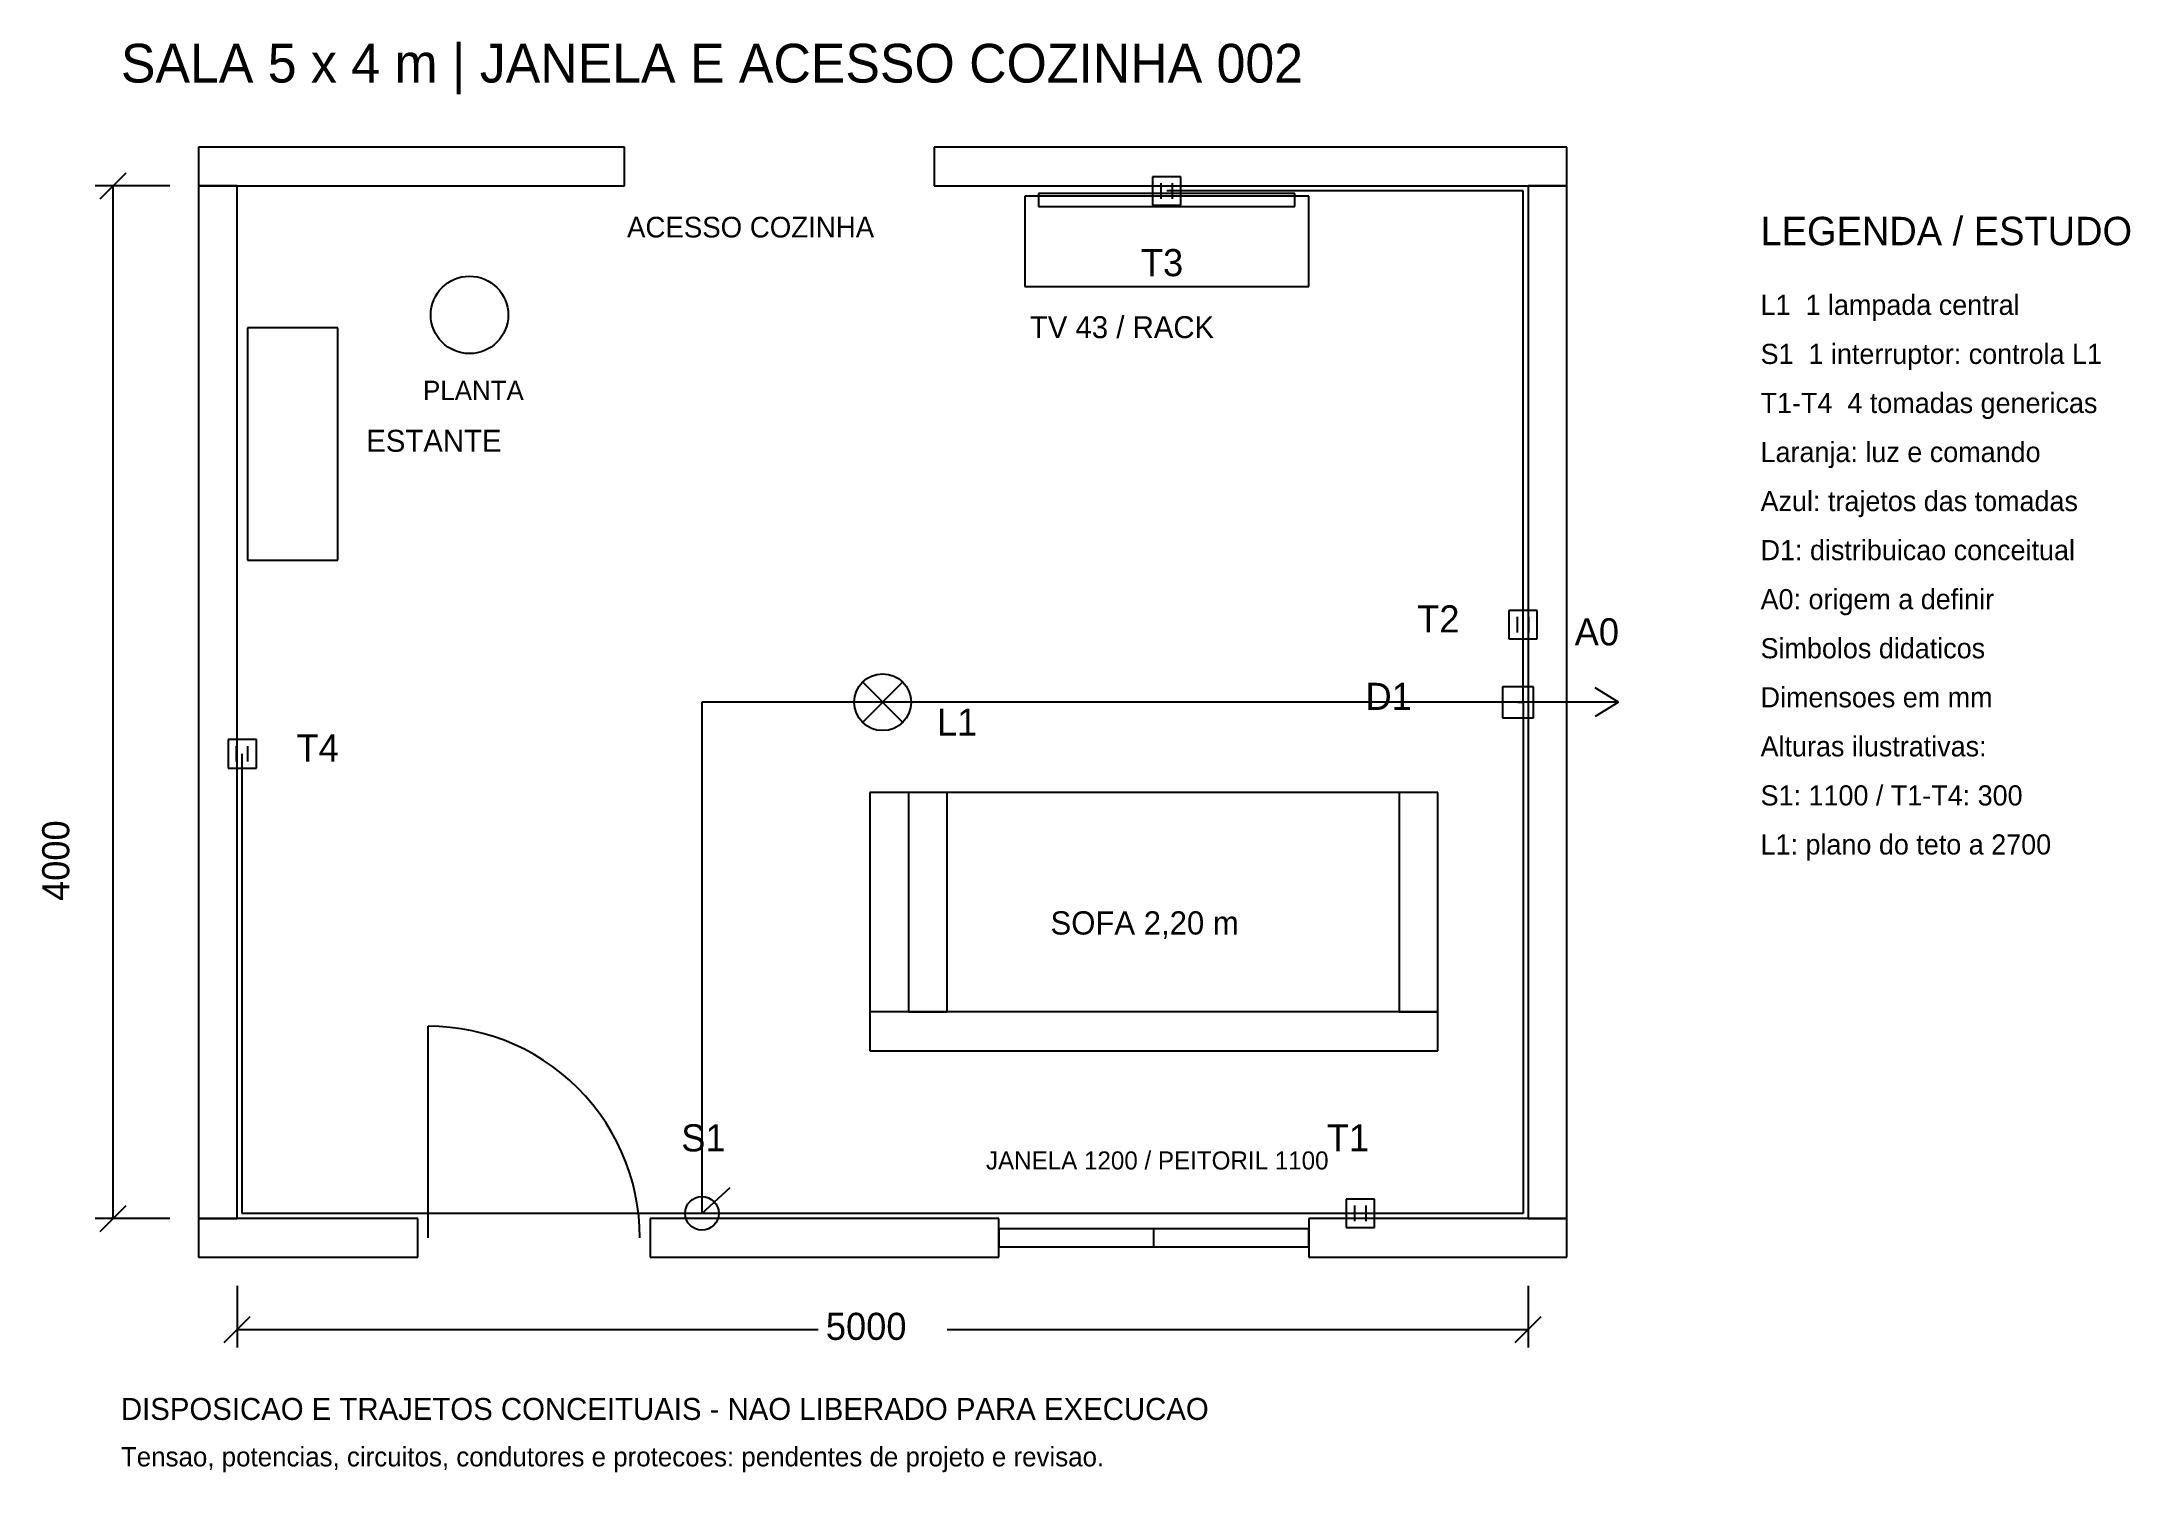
# Model space of a CAD drawing. Extents: x -757 to 7332, y -983 to 4558.
import ezdxf

# ---------------------------------------------------------------- set-up
doc = ezdxf.new("R2010")
doc.units = 0
for name, color, linetype in [('ARQUITETURA', 8, 'CONTINUOUS'), ('COTAS', 8, 'CONTINUOUS'), ('ILUMINACAO', 30, 'CONTINUOUS'), ('PENDENCIAS', 1, 'CONTINUOUS'), ('TEXTOS', 7, 'CONTINUOUS'), ('TOMADAS', 5, 'CONTINUOUS')]:
    doc.layers.add(name, color=color, linetype=linetype)

msp = doc.modelspace()

# ---------------------------------------------------------------- linework, layer by layer
at = {"layer": 'ARQUITETURA'}
for p, q in [((1500, 4150), (-150, 4150)), ((-150, 4150), (-150, 4000)), ((1500, 4000), (1500, 4150)), ((5150, 4150), (2700, 4150)), ((2700, 4150), (2700, 4000)), ((5150, 4000), (5150, 4150)), ((0, 4000), (-150, 4000)), ((-150, 4000), (-150, 0)), ((-150, 4000), (1500, 4000)), ((0, 0), (0, 4000)), ((2700, 4000), (5150, 4000)), ((4096, 3970), (3104, 3970)), ((3104, 3970), (3104, 3920)), ((4096, 3920), (4096, 3970)), ((5150, 4000), (5000, 4000)), ((5000, 4000), (5000, 0)), ((5150, 0), (5150, 4000)), ((4150, 3960), (3050, 3960)), ((3050, 3960), (3050, 3610)), ((3104, 3920), (4096, 3920)), ((4150, 3610), (4150, 3960)), ((3050, 3610), (4150, 3610)), ((390, 3450), (40, 3450)), ((40, 3450), (40, 2550)), ((390, 2550), (390, 3450)), ((40, 2550), (390, 2550)), ((4650, 1650), (2450, 1650)), ((2450, 1650), (2450, 650)), ((2750, 1650), (2600, 1650)), ((2600, 1650), (2600, 800)), ((2750, 800), (2750, 1650)), ((4650, 1650), (4500, 1650)), ((4500, 1650), (4500, 800)), ((4650, 650), (4650, 1650)), ((4650, 800), (4650, 1650)), ((740, -75), (740, 745)), ((782.9, 743.9), (740, 745)), ((825.7, 740.5), (782.9, 743.9)), ((868.3, 734.9), (825.7, 740.5)), ((910.5, 727.1), (868.3, 734.9)), ((4650, 800), (2450, 800)), ((2450, 800), (2450, 650)), ((2600, 800), (2750, 800)), ((4500, 800), (4650, 800)), ((4650, 650), (4650, 800)), ((952.2, 717.1), (910.5, 727.1)), ((993.4, 704.9), (952.2, 717.1)), ((1033.9, 690.5), (993.4, 704.9)), ((1073.5, 674.1), (1033.9, 690.5)), ((1112.3, 655.6), (1073.5, 674.1)), ((1150, 635.1), (1112.3, 655.6)), ((2450, 650), (4650, 650)), ((2450, 650), (4650, 650)), ((1186.6, 612.7), (1150, 635.1)), ((1222, 588.4), (1186.6, 612.7)), ((1256, 562.3), (1222, 588.4)), ((1288.7, 534.4), (1256, 562.3)), ((1319.8, 504.8), (1288.7, 534.4)), ((1349.4, 473.7), (1319.8, 504.8)), ((1377.3, 441), (1349.4, 473.7)), ((1403.4, 407), (1377.3, 441)), ((1427.7, 371.6), (1403.4, 407)), ((1450.1, 335), (1427.7, 371.6)), ((1470.6, 297.3), (1450.1, 335)), ((1489.1, 258.5), (1470.6, 297.3)), ((1505.5, 218.9), (1489.1, 258.5)), ((1519.9, 178.4), (1505.5, 218.9)), ((1532.1, 137.2), (1519.9, 178.4)), ((1542.1, 95.5), (1532.1, 137.2)), ((1549.9, 53.3), (1542.1, 95.5)), ((-150, 0), (0, 0)), ((700, 0), (-150, 0)), ((-150, 0), (-150, -150)), ((700, -150), (700, 0)), ((1555.5, 10.7), (1549.9, 53.3)), ((1558.9, -32.1), (1555.5, 10.7)), ((2950, 0), (1600, 0)), ((1600, 0), (1600, -150)), ((2950, -150), (2950, 0)), ((5150, 0), (4150, 0)), ((4150, 0), (4150, -150)), ((5000, 0), (5150, 0)), ((5150, -150), (5150, 0)), ((1560, -75), (1558.9, -32.1)), ((4150, -40), (2950, -40)), ((2950, -40), (2950, -110)), ((3550, -110), (3550, -40)), ((4150, -110), (4150, -40)), ((-150, -150), (700, -150)), ((1600, -150), (2950, -150)), ((2950, -110), (4150, -110)), ((4150, -150), (5150, -150))]:
    msp.add_line(p, q, dxfattribs=at)
msp.add_circle((900, 3500), 150, dxfattribs=at)
at = {"layer": 'COTAS'}
for p, q in [((-530, 3950), (-430, 4050)), ((-260, 4000), (-550, 4000)), ((-480, 0), (-480, 4000)), ((-260, 0), (-550, 0)), ((-530, -50), (-430, 50)), ((0, -260), (0, -500)), ((5000, -260), (5000, -500)), ((-50, -480), (50, -380)), ((4950, -480), (5050, -380)), ((0, -430), (2250, -430)), ((2750, -430), (5000, -430))]:
    msp.add_line(p, q, dxfattribs=at)
at = {"layer": 'ILUMINACAO'}
for p, q in [((2420, 1920), (2580, 2080)), ((2420, 2080), (2580, 1920)), ((2500, 2000), (1800, 2000)), ((1800, 2000), (1800, 20)), ((4960, 2000), (2500, 2000)), ((1800, 20), (1910, 120))]:
    msp.add_line(p, q, dxfattribs=at)
for centre, radius in [((2500, 2000), 110), ((1800, 20), 65)]:
    msp.add_circle(centre, radius, dxfattribs=at)
at = {"layer": 'PENDENCIAS'}
for p, q in [((5020, 2060), (4900, 2060)), ((4900, 2060), (4900, 1940)), ((5020, 1940), (5020, 2060)), ((5350, 2000), (5260, 2055)), ((5350, 2000), (4960, 2000)), ((5350, 2000), (5260, 1945)), ((4900, 1940), (5020, 1940))]:
    msp.add_line(p, q, dxfattribs=at)
at = {"layer": 'TOMADAS'}
for p, q in [((3655, 4035), (3545, 4035)), ((3545, 4035), (3545, 3925)), ((3578, 3950), (3578, 4010)), ((4980, 3980), (3600, 3980)), ((3622, 3950), (3622, 4010)), ((3655, 3925), (3655, 4035)), ((4980, 2000), (4980, 3980)), ((3545, 3925), (3655, 3925)), ((5035, 2355), (4925, 2355)), ((4925, 2355), (4925, 2245)), ((5035, 2245), (5035, 2355)), ((4958, 2270), (4958, 2330)), ((4980, 2000), (4980, 2300)), ((5002, 2270), (5002, 2330)), ((4925, 2245), (5035, 2245)), ((4960, 2000), (4980, 2000)), ((4980, 2000), (4980, 20)), ((75, 1855), (-35, 1855)), ((-35, 1855), (-35, 1745)), ((-2, 1770), (-2, 1830)), ((20, 20), (20, 1800)), ((42, 1770), (42, 1830)), ((75, 1745), (75, 1855)), ((-35, 1745), (75, 1745)), ((4980, 20), (20, 20)), ((4405, 75), (4295, 75)), ((4295, 75), (4295, -35)), ((4328, -10), (4328, 50)), ((4980, 20), (4350, 20)), ((4372, -10), (4372, 50)), ((4405, -35), (4405, 75)), ((4295, -35), (4405, -35))]:
    msp.add_line(p, q, dxfattribs=at)

# ---------------------------------------------------------------- texts
at = {"layer": 'COTAS'}
msp.add_text('4000', height=105, rotation=90, dxfattribs=at).set_placement((-650, 1230))
msp.add_text('5000', height=105, dxfattribs=at).set_placement((2280, -470))
at = {"layer": 'ILUMINACAO'}
for s, p in [('L1  1 lampada central', (5900, 3500)), ('S1  1 interruptor: controla L1', (5900, 3310)), ('Laranja: luz e comando', (5900, 2930))]:
    msp.add_text(s, height=78, dxfattribs=at).set_placement(p)
at = {"layer": 'PENDENCIAS'}
for s, p in [('D1: distribuicao conceitual', (5900, 2550)), ('A0: origem a definir', (5900, 2360))]:
    msp.add_text(s, height=78, dxfattribs=at).set_placement(p)
at = {"layer": 'TEXTOS'}
for s, height, p in [('SALA 5 x 4 m | JANELA E ACESSO COZINHA 002', 150, (-450, 4400)), ('LEGENDA / ESTUDO', 110, (5900, 3770)), ('ACESSO COZINHA', 80, (1510, 3800)), ('T3', 105, (3500, 3650)), ('TV 43 / RACK', 85, (3070, 3410)), ('PLANTA', 75, (720, 3170)), ('ESTANTE', 85, (500, 2970)), ('T2', 105, (4570, 2270)), ('A0', 105, (5180, 2220)), ('Simbolos didaticos', 78, (5900, 2170)), ('D1', 105, (4370, 1970)), ('Dimensoes em mm', 78, (5900, 1980)), ('L1', 105, (2710, 1870)), ('T4', 105, (230, 1770)), ('Alturas ilustrativas:', 78, (5900, 1790)), ('S1: 1100 / T1-T4: 300', 78, (5900, 1600)), ('L1: plano do teto a 2700', 78, (5900, 1410)), ('SOFA 2,20 m', 90, (3150, 1100)), ('S1', 105, (1720, 260)), ('T1', 105, (4220, 260)), ('JANELA 1200 / PEITORIL 1100', 70, (2900, 190)), ('DISPOSICAO E TRAJETOS CONCEITUAIS - NAO LIBERADO PARA EXECUCAO', 85, (-450, -780)), ('Tensao, potencias, circuitos, condutores e protecoes: pendentes de projeto e revisao.', 75, (-450, -960))]:
    msp.add_text(s, height=height, dxfattribs=at).set_placement(p)
at = {"layer": 'TOMADAS'}
for s, p in [('T1-T4  4 tomadas genericas', (5900, 3120)), ('Azul: trajetos das tomadas', (5900, 2740))]:
    msp.add_text(s, height=78, dxfattribs=at).set_placement(p)

doc.saveas('drawing.dxf')
